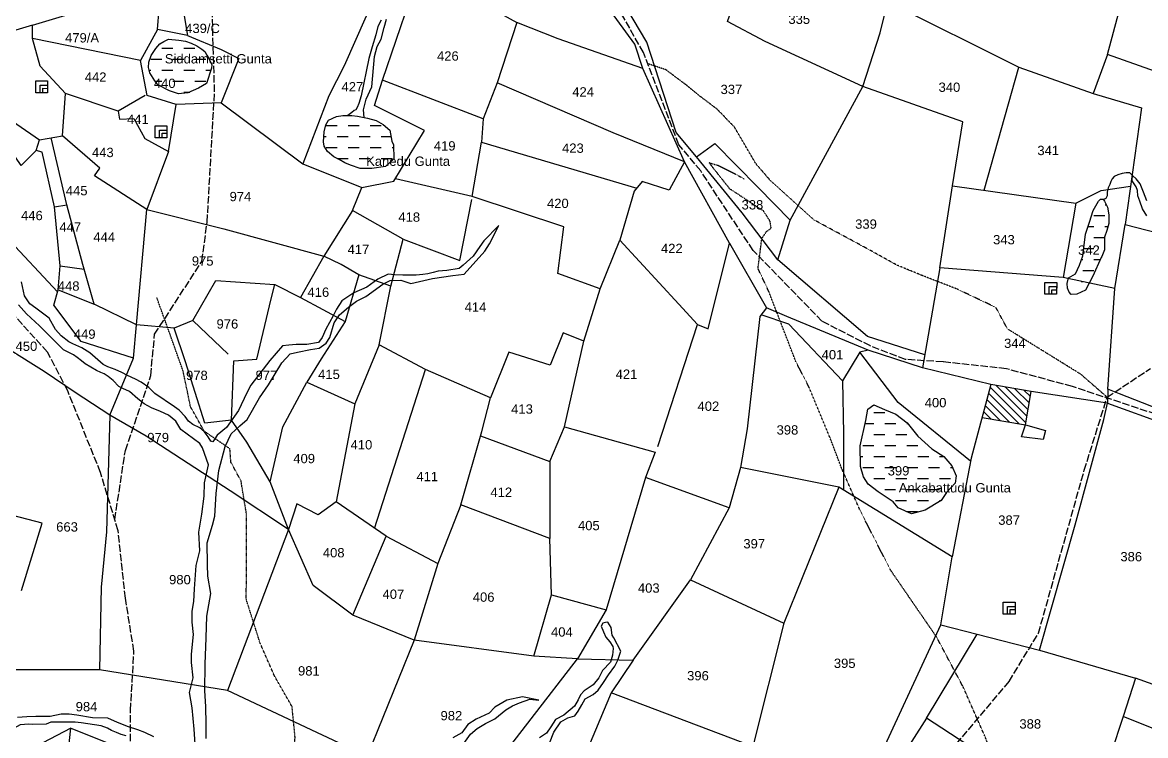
# Model space of a CAD drawing. Header units: inches. Extents: x 339104 to 349025, y 1581789 to 1595836.
# Drawn here: x 345048 to 346856, y 1588826 to 1589974 of the extents above; entities that cross this region are included whole.
import ezdxf

# ---------------------------------------------------------------- set-up
doc = ezdxf.new("R2010")
doc.units = ezdxf.units.IN
doc.header["$MEASUREMENT"] = 0
doc.linetypes.add('ACAD_ISO02W100', pattern=[15, 12, -3])
doc.linetypes.add('ACAD_ISO07W100', pattern=[3, 0, -3])
for name, color, linetype in [('CARTTRACK', 30, 'ACAD_ISO02W100'), ('NALA', 4, 'Continuous'), ('SQUAREWELL', 5, 'Continuous'), ('SURVEY_BND', 7, 'Continuous'), ('SURVEY_NO', 7, 'Continuous'), ('VILLAGE_AREA', 1, 'Continuous'), ('WATER_BODY', 4, 'Continuous')]:
    doc.layers.add(name, color=color, linetype=linetype)
doc.layers.add('FOOTPATH', color=150, linetype='ACAD_ISO07W100', lineweight=30)
doc.styles.get("Standard").update_dxf_attribs({"font": 'arial.ttf'})
pattern_1 = [(359.82225, (338569.871, 1581897.787), (17.720766, 17.611155), [17.666045, -17.666045])]

msp = doc.modelspace()

# ---------------------------------------------------------------- hatches: boundary and pattern name
at = {"layer": 'VILLAGE_AREA'}
h = msp.add_hatch(dxfattribs=at)
h.set_pattern_fill('ANSI31', color=256, scale=70.664181, angle=89.8223, style=0)
h.set_pattern_definition([(134.82225, (338569.871, 1581897.7874), (-6.265237, -6.2264835), [])])
h.paths.add_polyline_path([(346672.1, 1589380), (346607.4, 1589391.3), (346593.1, 1589338.3), (346662.9, 1589326.6)])
at = {"layer": 'WATER_BODY'}
h = msp.add_hatch(dxfattribs=at)
h.set_pattern_fill('DASH', color=256, scale=141.328361, angle=-0.1777, style=0)
h.set_pattern_definition(pattern_1)
h.paths.add_polyline_path([(345255.2, 1589921), (345251.3, 1589910.1), (345251.1, 1589901.3), (345253.1, 1589893), (345261.1, 1589880.3), (345265.9, 1589873.5), (345285, 1589863.9), (345299.2, 1589859.3), (345314.1, 1589860.5), (345331.3, 1589868.5), (345344.2, 1589875.8), (345352.3, 1589900.5), (345352.9, 1589905.8), (345348.3, 1589915.9), (345344.8, 1589921.2), (345341.8, 1589927.5), (345337, 1589931.3), (345329, 1589936.4), (345319.6, 1589940.9), (345310.5, 1589943.8), (345299.9, 1589945.8), (345283.3, 1589946.9), (345275.7, 1589943.6), (345269.1, 1589939.8), (345263, 1589932)])
h.paths.add_polyline_path([(345271.7, 1589902.3), (345526.3, 1589901.5), (345526.4, 1589934.4), (345271.8, 1589935.2)], flags=9)
h.paths.add_polyline_path([(345250.6, 1589859), (345351, 1589858.7), (345351.1, 1589912.8), (345250.7, 1589913.1)], flags=9)
h = msp.add_hatch(dxfattribs=at)
h.set_pattern_fill('DASH', color=256, scale=141.328361, angle=-0.1777, style=0)
h.set_pattern_definition(pattern_1)
h.paths.add_polyline_path([(346797.4, 1589664.6), (346794.9, 1589676.7), (346790.5, 1589686.5), (346788.1, 1589689.4), (346783.9, 1589689.6), (346780.4, 1589686.5), (346772.1, 1589671.2), (346765.9, 1589652.5), (346759.6, 1589633.2), (346755.3, 1589598.3), (346749.9, 1589583.4), (346743.4, 1589569.7), (346732.1, 1589562.9), (346731.8, 1589561.6), (346765.6, 1589554.5), (346771.4, 1589565.7), (346785.1, 1589595.7), (346786, 1589597.2), (346790.1, 1589608), (346790.3, 1589628.7), (346793.9, 1589639), (346797.4, 1589650.2)])
h.paths.add_polyline_path([(346489.8, 1589308.1), (346472.8, 1589329.4), (346454.1, 1589343.5), (346435.8, 1589351.3), (346418.8, 1589358.5), (346409.4, 1589351.8), (346405.9, 1589333.1), (346396.8, 1589292.7), (346397.2, 1589259.4), (346402.2, 1589242.7), (346409.9, 1589230.8), (346425.6, 1589218.8), (346450.2, 1589202.6), (346458.3, 1589192.8), (346479.6, 1589183.4), (346501.7, 1589189.2), (346527.4, 1589204.5), (346535.9, 1589217.3), (346549.6, 1589232.6), (346551.3, 1589244.1), (346544.6, 1589260.3), (346531.4, 1589275.6), (346512.3, 1589288)])
h.paths.add_polyline_path([(345628.8, 1589809.7), (345617.4, 1589816.1), (345603.7, 1589819.8), (345587.7, 1589823), (345578.6, 1589824.4), (345563.9, 1589824.5), (345553.4, 1589822.7), (345540.6, 1589816.8), (345536.4, 1589809), (345533.6, 1589798.1), (345532.7, 1589782.1), (345533.6, 1589774.8), (345539, 1589766.5), (345549.1, 1589757.8), (345557.7, 1589753.2), (345567.3, 1589748.2), (345576, 1589744.5), (345591.6, 1589738.9), (345610.3, 1589738.9), (345632.7, 1589742), (345646, 1589754.3), (345645.7, 1589777.2), (345642.9, 1589783.1), (345639.3, 1589800.5)])
h.paths.add_polyline_path([(346738.8, 1589590.6), (346835, 1589590.3), (346835.2, 1589644.1), (346739, 1589644.4)], flags=9)
h.paths.add_polyline_path([(346448.7, 1589208.6), (346874.9, 1589163.2), (346880.7, 1589218.4), (346454.6, 1589263.8)], flags=9)
h.paths.add_polyline_path([(346432.1, 1589235.2), (346528.4, 1589234.9), (346528.5, 1589288.9), (346432.3, 1589289.2)], flags=24)
h.paths.add_polyline_path([(345592.1, 1589733.2), (345913.4, 1589732.2), (345913.6, 1589787.7), (345592.3, 1589788.7)], flags=9)

# ---------------------------------------------------------------- linework, layer by layer
at = {"layer": 'CARTTRACK'}
for points in [[(345196.6, 1589173.8), (345213.7, 1589285.1), (345254.6, 1589405.6), (345260.7, 1589472.1), (345336.9, 1589589.5), (345345.5, 1589652.7), (345357.3, 1589862.4), (345353.8, 1589982.8), (345342.4, 1590098.9)], [(346873.5, 1589343.3), (346738.7, 1589388.1), (346632.3, 1589416.6), (346530.6, 1589427.6), (346469.7, 1589431.8), (346413.6, 1589453.3), (346335.4, 1589493), (346224.6, 1589607), (346140.2, 1589735), (346105, 1589777.3), (346048.1, 1589925.5), (346011, 1589990.5)], [(345221.4, 1588742.2), (345222, 1588866.8), (345227.5, 1588962.3), (345213.8, 1589047.4), (345202, 1589156), (345173.6, 1589249.6), (345121, 1589380.9), (345088.1, 1589443.5), (345032.5, 1589505.1)], [(346532.4, 1588789.8), (346636.7, 1588913.2), (346684, 1588991), (346757.7, 1589253.2), (346794.5, 1589370.9), (346864.2, 1589417.1)]]:
    msp.add_lwpolyline(points, dxfattribs=at)
at = {"layer": 'FOOTPATH', "ltscale": 0.0001}
for points in [[(346794.5, 1589370.9), (346752.1, 1589407.8), (346634.1, 1589480.7), (346615.6, 1589515.2), (346552.4, 1589545.1), (346496.7, 1589566.7), (346455.8, 1589583.5), (346412.1, 1589607.8), (346322, 1589656.4), (346253.1, 1589718.7), (346229, 1589746.6), (346194.7, 1589805.3), (346166.9, 1589834.2), (346137.2, 1589856.6), (346116.8, 1589873.4), (346084.3, 1589897.7), (346054.9, 1589907.6)], [(346293.4, 1589428), (346249.7, 1589541.2), (346232.4, 1589577.9), (346238.6, 1589626.5), (346246.3, 1589637.8), (346253.6, 1589643), (346251.6, 1589654.7), (346241.2, 1589670.6), (346187.1, 1589706), (346162.2, 1589737.3), (346153.9, 1589748.1), (346167.7, 1589744.2), (346192.3, 1589732.1), (346210, 1589722.3)], [(345379.2, 1588436.9), (345394.6, 1588501.2), (345418, 1588575.2), (345441.8, 1588648.2), (345460.5, 1588704.3), (345480.2, 1588752.6), (345487, 1588823.2), (345482.1, 1588872.8), (345453.7, 1588922.4), (345430.7, 1588975), (345408.4, 1589045.2), (345408.7, 1589144.8), (345408.8, 1589181.8), (345400, 1589235.9), (345383.5, 1589266.5), (345382, 1589287.8), (345340.8, 1589315.9), (345318.6, 1589355.6), (345306.7, 1589412.8), (345285.3, 1589472.9), (345264.5, 1589530.6)], [(347193.2, 1587956.9), (347137.2, 1588017.7), (347040.3, 1588168), (346968.5, 1588275.7), (346888.8, 1588387.2), (346800, 1588494.3), (346775.3, 1588526.5), (346691.5, 1588633.9), (346650.3, 1588707.9), (346626.5, 1588754.1), (346597, 1588826.8), (346562.6, 1588904.8), (346519.9, 1588984.9), (346446, 1589092.3), (346397.5, 1589187), (346367.1, 1589256.3), (346348.3, 1589305.8), (346314.7, 1589386.7), (346293.4, 1589428)]]:
    msp.add_lwpolyline(points, dxfattribs=at)
at = {"layer": 'NALA'}
for points in [[(345625.5, 1589977.7), (345620.3, 1589967.3), (345617.2, 1589954.3), (345610.9, 1589934.6), (345605.6, 1589916), (345593.6, 1589856.2), (345589.8, 1589843.6), (345586.9, 1589837.2), (345584.6, 1589833.2), (345582.2, 1589832.1), (345578.6, 1589829.1), (345571.7, 1589824.5)], [(345598, 1589820.9), (345597.2, 1589833.2), (345601.5, 1589850.8), (345610.6, 1589870.2), (345614.7, 1589919.5), (345619.4, 1589935.2), (345625.4, 1589947.3), (345630.2, 1589966), (345634, 1589979.2)], [(346858.4, 1589662.8), (346851.7, 1589674), (346847.4, 1589686.4), (346844.2, 1589694.8), (346843.3, 1589703.7), (346841.2, 1589709.6), (346837.1, 1589715.7), (346835, 1589719.2), (346835, 1589723), (346836, 1589727.2), (346831.2, 1589732.1), (346825.2, 1589732.2), (346819, 1589730.7), (346811.7, 1589729), (346806, 1589726), (346802.6, 1589722.1), (346800.3, 1589718.3), (346798.8, 1589713.4), (346796.3, 1589707.8), (346794.8, 1589700.7), (346794.8, 1589695), (346792.3, 1589690.5), (346788.5, 1589688.9)], [(346858.4, 1589686.7), (346853.1, 1589701.1), (346847.8, 1589714.2), (346841.1, 1589722.6), (346836, 1589727.2)], [(345343.7, 1588821.4), (345344, 1588844.6), (345343.3, 1588873), (345341.6, 1588898.5), (345342.2, 1588941.2), (345343.7, 1588983.8), (345345.1, 1589018.3), (345351.2, 1589054.7), (345346.3, 1589082.6), (345346.1, 1589101.8), (345345.5, 1589136.6), (345353.9, 1589165), (345358, 1589179.3), (345359.7, 1589216.1), (345364.2, 1589252.9), (345374.3, 1589291.5), (345384.3, 1589312.1), (345398, 1589324.6), (345410, 1589334.9), (345429.4, 1589369.8), (345444.4, 1589390.7), (345465.8, 1589426.1), (345479.1, 1589440.7), (345490.8, 1589443.3), (345511.7, 1589447.7), (345525.7, 1589450), (345537, 1589457.9), (345543, 1589467.2), (345549.7, 1589490.4), (345558.7, 1589503.3), (345573.1, 1589515.9), (345586, 1589525.4), (345601.1, 1589533.2), (345628.1, 1589552.6), (345640, 1589558.9), (345657, 1589559.5), (345673.6, 1589553.8), (345708.1, 1589561.7), (345741, 1589566.6), (345759, 1589568.8), (345792.4, 1589606.1), (345799.8, 1589617.7), (345815.1, 1589647.2), (345791.1, 1589622.4), (345784.5, 1589613.4), (345773.8, 1589597.9), (345757.4, 1589583.2), (345751.4, 1589578.2), (345731.5, 1589574.6), (345717.5, 1589573.7), (345709.2, 1589571.7), (345700.6, 1589569.7), (345692.6, 1589568.1), (345682, 1589567.1), (345674.6, 1589567.2), (345660.7, 1589567.2), (345647.4, 1589567.6), (345636.8, 1589568.9), (345620.2, 1589560.7), (345602.5, 1589548.1), (345581.8, 1589538.8), (345562.4, 1589525.9), (345553.4, 1589512.3), (345548.1, 1589502.1), (345536.7, 1589480.5), (345530.7, 1589466.9), (345524.7, 1589459), (345505.8, 1589455.7), (345488.5, 1589455.8), (345476.9, 1589454.8), (345466.6, 1589453.5), (345446.2, 1589429.7), (345415.8, 1589390.5), (345409.1, 1589377.9), (345395.8, 1589349.7), (345376.4, 1589322.2), (345361.4, 1589309.8), (345358, 1589303.9), (345354.4, 1589298.9), (345351.4, 1589300.2), (345346.8, 1589307.2), (345340.8, 1589315.9), (345333.5, 1589321.5), (345322.2, 1589326.9), (345315.3, 1589332.5), (345309.7, 1589339.8), (345300.1, 1589349.8), (345292.8, 1589355.2), (345260.9, 1589377), (345251.3, 1589386.3), (345239.3, 1589395.3), (345230.1, 1589399.9), (345217.1, 1589405.6), (345207.8, 1589410.6), (345197.2, 1589415.3), (345185.6, 1589420), (345178, 1589423.7), (345156.7, 1589442.1), (345143.8, 1589450.1), (345129.2, 1589456.5), (345122.9, 1589460.1), (345110.3, 1589469.8), (345101, 1589479.8), (345091.1, 1589498.1), (345069.6, 1589514.4), (345059.9, 1589521.4), (345051.2, 1589534.2), (345046.3, 1589556.5)], [(345327.2, 1588796.5), (345324.4, 1588836.8), (345321, 1588871.1), (345317.1, 1588895.4), (345322.7, 1588919), (345320, 1588943.7), (345320.1, 1588957.3), (345323.3, 1588989), (345321, 1589009), (345321.1, 1589026.5), (345323.9, 1589042.1), (345325.2, 1589062.4), (345327.7, 1589099.9), (345333.8, 1589123.8), (345331.9, 1589153.8), (345336.7, 1589182.5), (345340.8, 1589211.6), (345341.3, 1589233.1), (345347.4, 1589261.9), (345337.9, 1589289.4), (345333.5, 1589296.2), (345303, 1589318.9), (345295.1, 1589332.1), (345283.1, 1589341.7), (345270.4, 1589347.8), (345256, 1589353.8), (345244, 1589360.2), (345233.7, 1589368.2), (345220.5, 1589379.9), (345209.7, 1589384.7), (345203.4, 1589388.3), (345193.8, 1589397.9), (345186.2, 1589404.3), (345179.5, 1589408.3), (345174.3, 1589410.7), (345167.1, 1589413.9), (345148.7, 1589424.8), (345142.8, 1589429.2), (345136, 1589434.8), (345130, 1589438.8), (345114.1, 1589447.2), (345075.2, 1589485.9), (345054.5, 1589505.1), (345041.7, 1589519.5)], [(345896.5, 1588813.8), (345903.7, 1588831.7), (345915.1, 1588848.1), (345926.2, 1588854.9), (345937.5, 1588858), (345942.8, 1588865.6), (345948.9, 1588875.8), (345953.9, 1588885.5), (345966.8, 1588892.2), (345975, 1588899.3), (345983.5, 1588911.9), (345991.7, 1588924.2), (346001.7, 1588938.1), (346006.8, 1588947.5), (346011.3, 1588962), (346000, 1588983.7), (345997.4, 1588987.9), (345995.9, 1589000.3), (345990.6, 1589009), (345986.7, 1589008.5), (345982.5, 1589006.9), (345979.6, 1589002.5), (345983.8, 1588993.2), (345987.4, 1588984.6), (345994, 1588976.9), (345998.7, 1588969.5), (345999.2, 1588966.4), (345998.1, 1588955.9), (345994.7, 1588944.6), (345982.2, 1588931.1), (345976.1, 1588919), (345967.1, 1588908), (345952.6, 1588898), (345946.8, 1588891.7), (345942.6, 1588883.6), (345936.8, 1588873.6), (345919.6, 1588859.1), (345906.4, 1588852), (345899, 1588840.5), (345891.8, 1588830), (345880.5, 1588822.4)], [(345758.8, 1588813.5), (345769.3, 1588828.5), (345780.4, 1588837.4), (345793.6, 1588845.5), (345808.6, 1588853.3), (345826.1, 1588867.6), (345837.2, 1588873.9), (345848.5, 1588879.1), (345864.9, 1588884.8), (345879.3, 1588883.2), (345853, 1588888.8), (345827.8, 1588883.4), (345808.5, 1588871.9), (345799.3, 1588862.2), (345778.7, 1588852.8), (345765.3, 1588843.9), (345755.7, 1588830.5), (345741.2, 1588822.5)], [(345039.9, 1588856), (345054.9, 1588857.2), (345069.6, 1588857.3), (345092.7, 1588857.5), (345110.2, 1588861.1), (345123, 1588861.4), (345135.6, 1588859.4), (345160.9, 1588855.3), (345185.1, 1588854.8), (345200.4, 1588847.7), (345218.2, 1588840.6), (345233, 1588836.2), (345244.4, 1588831.6), (345258.8, 1588824.6)], [(345214.9, 1588825.8), (345206.8, 1588827.9), (345199.3, 1588831.3), (345191.6, 1588834.3), (345184.8, 1588838.1), (345174.7, 1588842), (345142.4, 1588846.8), (345132.6, 1588847.7), (345114.5, 1588848), (345093.9, 1588848), (345086.2, 1588844.7), (345064, 1588844.3), (345058.1, 1588844.8), (345044.3, 1588843.7), (345028.5, 1588834.9), (345004.4, 1588830.9), (344977.3, 1588832.7), (344969, 1588832.5), (344960.8, 1588832), (344952.7, 1588830), (344938.6, 1588825.6)]]:
    msp.add_lwpolyline(points, dxfattribs=at)
at = {"layer": 'SQUAREWELL'}
for points in [[(345069.4, 1589880), (345088.4, 1589880), (345088.4, 1589860.9), (345069.3, 1589861)], [(345076.3, 1589873.2), (345088.4, 1589873.2), (345088.4, 1589860.9), (345076.3, 1589861)], [(345080.7, 1589868.1), (345088.4, 1589868), (345088.4, 1589860.9), (345080.7, 1589861)], [(345261.6, 1589807.6), (345280.7, 1589807.5), (345280.6, 1589788.5), (345261.6, 1589788.6)], [(345268.6, 1589800.8), (345280.7, 1589800.7), (345280.6, 1589788.5), (345268.5, 1589788.5)], [(345272.9, 1589795.6), (345280.6, 1589795.6), (345280.6, 1589788.5), (345272.9, 1589788.5)], [(346694.2, 1589555.7), (346713.3, 1589555.7), (346713.2, 1589536.7), (346694.2, 1589536.7)], [(346701.2, 1589548.9), (346713.2, 1589548.9), (346713.2, 1589536.7), (346701.1, 1589536.7)], [(346705.5, 1589543.8), (346713.2, 1589543.8), (346713.2, 1589536.7), (346705.5, 1589536.7)], [(346627.3, 1589040.9), (346646.4, 1589040.8), (346646.3, 1589021.8), (346627.3, 1589021.8)], [(346634.3, 1589034.1), (346646.3, 1589034), (346646.3, 1589021.8), (346634.2, 1589021.8)], [(346638.6, 1589028.9), (346646.3, 1589028.9), (346646.3, 1589021.8), (346638.6, 1589021.8)]]:
    msp.add_lwpolyline(points, close=True, dxfattribs=at)
at = {"layer": 'SURVEY_BND'}
for points in [[(346046.8, 1589900), (346034.2, 1589939.1), (345936.9, 1590072.5), (345835.2, 1590193.6), (345805.1, 1590247.8), (345810.8, 1590267), (345889.5, 1590175.1), (345963.9, 1590093.4)], [(345406.6, 1590191.5), (345298.9, 1590042.6), (345313.9, 1589953.1), (345367.7, 1589930.3), (345396.5, 1589915.9), (345367.8, 1589844.4), (345499.7, 1589746.3)], [(346795.4, 1589922.4), (346827.8, 1590044.7), (346850.7, 1590117)], [(346133.2, 1589757.6), (346100.4, 1589797), (346053.3, 1589942.3), (345963.9, 1590093.4)], [(346401.1, 1589870.8), (346243.7, 1589943.3), (346183.5, 1589975.4), (346221.4, 1590083.1), (346441.5, 1590007)], [(345313.9, 1589953.1), (345265.2, 1589962.7), (345270.9, 1590029.9), (345298.9, 1590042.6)], [(345789.8, 1589818.9), (345627.7, 1589881), (345671.6, 1590010.7), (345701.7, 1590053.1), (345843.9, 1589973.8)], [(345265.2, 1589962.7), (345237.9, 1589913), (345064.1, 1589948), (345064.1, 1589969.7), (345205.2, 1590012.5), (345270.9, 1590029.9)], [(345618.3, 1590022.5), (345566, 1589904), (345541.1, 1589855.8), (345499.7, 1589746.3), (345594.5, 1589708.4), (345646, 1589718.6), (345695.2, 1589800), (345614.7, 1589840.3), (345627.7, 1589881)], [(346545.8, 1589711), (346562, 1589814.3), (346401.1, 1589870.8), (346429.3, 1589957.4), (346441.5, 1590007), (346652.4, 1589902.1)], [(345064.1, 1589969.7), (344948.5, 1589935.5), (344994.7, 1589840.6), (345075.4, 1589785.2), (345112.6, 1589791.7), (345117.2, 1589859.9), (345076.3, 1589903.7), (345064.1, 1589948)], [(346114, 1589749.6), (346046.8, 1589900), (345910.6, 1589947.7), (345843.9, 1589973.8), (345812.3, 1589876.8)], [(345367.8, 1589844.4), (345295.6, 1589841.9), (345249, 1589856.5), (345237.9, 1589913)], [(347116, 1589719.6), (347148.3, 1589797.5), (346795.4, 1589922.4), (346772.3, 1589859.8), (346849.8, 1589836.7), (346823.5, 1589649)], [(346596.4, 1589703.9), (346652.4, 1589902.1), (346772.3, 1589859.8)], [(346114, 1589749.6), (345999.2, 1589796.3), (345812.3, 1589876.8), (345789.8, 1589818.9), (345787.3, 1589781.1)], [(345245.7, 1589856.6), (345202.3, 1589831.1), (345117.2, 1589859.9)], [(346500.9, 1589439.3), (346408.5, 1589468.8), (346264.3, 1589592.1), (346284.1, 1589655.8), (346401.1, 1589870.8)], [(345070.2, 1589768.1), (345045.8, 1589743.9), (344988.6, 1589827.7), (344994.7, 1589840.6)], [(345202.3, 1589831.1), (345204.1, 1589818.2), (345227.4, 1589819.4), (345245.2, 1589787.2), (345283.3, 1589766.5), (345295.6, 1589841.9)], [(345099.7, 1589677.2), (345079.8, 1589765.1), (345070.2, 1589768.1), (345075.4, 1589785.2)], [(345231.4, 1589487.4), (345163.7, 1589520.6), (345145.1, 1589584.5), (345119.4, 1589680.6), (345094.4, 1589788.5)], [(345248.5, 1589672.9), (345164.1, 1589727.1), (345172.6, 1589739.6), (345112.6, 1589791.7)], [(345283.3, 1589766.5), (345248.5, 1589672.9), (345372.3, 1589642), (345533.5, 1589598.1)], [(345978.3, 1589545.4), (345909.9, 1589569.9), (345919.7, 1589644.9), (345772.3, 1589693.8), (345787.3, 1589781.1), (346037.2, 1589707.3)], [(346264.3, 1589592.1), (346206.8, 1589667.6), (346133.2, 1589757.6), (346162.7, 1589779.1), (346232.7, 1589708.2), (346284.1, 1589655.8)], [(346186.6, 1589618.7), (346114, 1589749.6), (346089.4, 1589704.2), (346045.7, 1589717.8), (346033.2, 1589702.3), (346009.9, 1589623.4), (346104.9, 1589520.7), (346134.7, 1589487.7)], [(345772.3, 1589693.8), (345648.4, 1589722.5)], [(345579.4, 1589671.6), (345594.5, 1589708.4)], [(346525, 1589578.9), (346545.8, 1589711), (346744.2, 1589683), (346723.8, 1589563.3)], [(346744.2, 1589683), (346785.2, 1589703.5), (346832.1, 1589710.3)], [(345108.6, 1589582.3), (345099.7, 1589677.2), (345119.4, 1589680.6)], [(345660.8, 1589625.4), (345752, 1589591.1), (345771.5, 1589689.1)], [(345322.5, 1589494.1), (345292.1, 1589481.8), (345231.4, 1589487.4), (345248.5, 1589672.9)], [(345641.1, 1589549.7), (345660.8, 1589625.4), (345579.4, 1589671.6), (345533.5, 1589598.1)], [(346795.7, 1589383.8), (346806.7, 1589545.9), (346823.5, 1589649), (346996.5, 1589604.1), (347072.9, 1589586.9)], [(345022.7, 1589504.3), (345021.4, 1589629.5), (345104.6, 1589540.4)], [(345951.8, 1589461.3), (345978.3, 1589545.4), (346009.9, 1589623.4)], [(346071.3, 1589291.5), (346134.7, 1589487.7), (346152.3, 1589480.8), (346186.6, 1589618.7), (346245.9, 1589514.5), (346235.2, 1589500.7), (346214.7, 1589319.8), (346204, 1589257.5)], [(345589.4, 1589567.8), (345561.4, 1589584.6), (345533.5, 1589598.1), (345495.6, 1589531.5)], [(345105.6, 1589543.7), (345108.6, 1589582.3), (345147.2, 1589577.2)], [(345622.3, 1589455.2), (345641.1, 1589549.7), (345589.4, 1589567.8), (345567.5, 1589492.7)], [(346806.7, 1589545.9), (346723.8, 1589563.3), (346525, 1589578.9), (346497.3, 1589418.2)], [(345379.4, 1589439.9), (345322.5, 1589494.1), (345359.5, 1589558.9), (345454.6, 1589552.3)], [(345447.1, 1589234.4), (345409.4, 1589298.3), (345384.6, 1589333.8), (345388.3, 1589429.3), (345425.1, 1589432.1), (345448.5, 1589529.4), (345454.6, 1589552.3), (345495.6, 1589531.5), (345567.5, 1589492.7), (345529, 1589432.5), (345506, 1589394.8)], [(345226.9, 1589433.8), (345142.3, 1589460.5), (345098.4, 1589519), (345105.6, 1589543.7), (345163.7, 1589520.6)], [(346410, 1589446.6), (346279, 1589500.5), (346245.9, 1589514.5)], [(346368.5, 1589397), (346281.9, 1589488.6), (346237.5, 1589503.7)], [(345188.9, 1589341.9), (345226.9, 1589433.8), (345231.4, 1589487.4)], [(345384.6, 1589333.8), (345341.6, 1589329.3), (345310.4, 1589427.6), (345292.1, 1589481.8)], [(345188.9, 1589341.9), (345133.1, 1589378.5), (345082.7, 1589412.5), (345025.7, 1589448), (344981.7, 1589459.3)], [(345897.3, 1589267.6), (345920.6, 1589323.3), (345951.8, 1589461.3), (345918.6, 1589474.6), (345897.8, 1589422.6), (345831.3, 1589443.5), (345801.6, 1589370.1)], [(345614.9, 1589159.8), (345696.8, 1589415.5), (345622.3, 1589455.2), (345583.1, 1589360.1)], [(346574.5, 1589267.8), (346458.2, 1589362.6), (346396.5, 1589443.2), (346368.5, 1589397), (346370.3, 1589312.3), (346370.2, 1589221.6)], [(346607.4, 1589391.3), (346497.3, 1589418.2), (346410, 1589446.6), (346396.5, 1589443.2)], [(345754.1, 1589197.5), (345787.6, 1589315.6), (345801.6, 1589370.1), (345696.8, 1589415.5)], [(345476.4, 1589157.7), (345447.1, 1589234.4), (345467.5, 1589323.3), (345506, 1589394.8), (345583.1, 1589360.1), (345553.3, 1589202.4)], [(346685.7, 1588963.8), (346743.3, 1589165.4), (346789.1, 1589335.1), (346795.2, 1589361.2), (346672.1, 1589380), (346607.4, 1589391.3), (346575.5, 1589272.9), (346545, 1589114.1)], [(346985.1, 1589292.5), (346980.2, 1589311.3), (346814.3, 1589376.4), (346795.7, 1589383.8), (346795.2, 1589361.2)], [(346795.2, 1589361.2), (346985.1, 1589292.5), (346958.3, 1589139.5), (346895.7, 1588961)], [(345476.4, 1589157.7), (345382.3, 1589220.4), (345247.1, 1589307.9), (345188.9, 1589341.9), (345183.2, 1589154.4), (345174.6, 1589065.1), (345172, 1588932.2)], [(345920.6, 1589323.3), (346066.9, 1589282.6), (346051.4, 1589241.5)], [(345785.7, 1589308.8), (345897.3, 1589267.6), (345897.3, 1589143.2)], [(346186, 1589192.6), (346051.4, 1589241.5), (345987.7, 1589028.4), (345941.5, 1588949.5)], [(346362.7, 1589226.2), (346204, 1589257.5), (346186, 1589192.6), (346123.8, 1589076.7)], [(345046.3, 1589059.6), (345079.9, 1589168.1), (345032.4, 1589180.4), (345026.7, 1589219.4), (344980.9, 1589227.1), (344939.1, 1589094)], [(346526.9, 1589004.6), (346545, 1589114.1), (346362.7, 1589226.2), (346274, 1589006.9)], [(345633.5, 1589147), (345553.3, 1589202.4), (345523.9, 1589181.4), (345490, 1589199.3), (345476.4, 1589157.7)], [(345899.6, 1589052.8), (345897.3, 1589143.2), (345754.1, 1589197.5), (345716.8, 1589103.1), (345678.5, 1588979.8)], [(345678.5, 1588979.8), (345580, 1589019.8), (345515.9, 1589067.9), (345476.4, 1589157.7), (345378.4, 1588898.9)], [(345580, 1589019.8), (345633.5, 1589147), (345716.8, 1589103.1)], [(346031.5, 1588947.4), (346123.8, 1589076.7), (346274, 1589006.9), (346224.3, 1588808.8)], [(345871.6, 1588954.1), (345899.6, 1589052.8), (345987.7, 1589028.4)], [(346172.5, 1588261.9), (346243.6, 1588481.6), (346263.7, 1588538.5), (346413.7, 1588759.6), (346526.9, 1589004.6), (346585.4, 1588989.7)], [(346503.6, 1588854.2), (346585.4, 1588989.7), (346685.7, 1588963.8), (346840.4, 1588918.8)], [(345895.6, 1588637.7), (345792.6, 1588756.5), (345603.1, 1588793.3), (345378.4, 1588898.9), (345172, 1588932.2), (345007.8, 1588931.9), (344751.8, 1588981.9), (344689.6, 1588844.4)], [(345941.5, 1588949.5), (345871.6, 1588954.1), (345678.5, 1588979.8), (345603.1, 1588793.3)], [(347038.9, 1588908.2), (346895.7, 1588961), (346868.8, 1588908.2), (346840.4, 1588918.8), (346820.4, 1588857.2)], [(345792.6, 1588756.5), (345941.5, 1588949.5), (346031.5, 1588947.4), (345996, 1588894.8)], [(346224.3, 1588808.8), (345996, 1588894.8), (345922.8, 1588721.4), (345895.6, 1588637.7)], [(346737.5, 1588474.5), (346753.8, 1588545.4), (346650.9, 1588637.2), (346630.3, 1588771.4), (346503.6, 1588854.2), (346409, 1588706.3), (346344.8, 1588608.8)], [(346753.8, 1588545.4), (346907.1, 1588594.1), (346990.6, 1588789), (346820.4, 1588857.2), (346800.4, 1588797), (346836.4, 1588782), (346812.2, 1588723.5), (346630.3, 1588771.4)], [(345106.1, 1588654.1), (345125.9, 1588838.4), (344979.7, 1588762.1), (344843.9, 1588769.6)], [(345125.9, 1588838.4), (345382.1, 1588736.3), (345475.6, 1588696.7), (345574.8, 1588661.5), (345558.3, 1588596.9), (345397.8, 1588649.2), (345257.6, 1588692.4), (345106.1, 1588654.1)]]:
    msp.add_lwpolyline(points, dxfattribs=at)
at = {"layer": 'VILLAGE_AREA'}
for points in [[(346593.1, 1589338.3), (346662.9, 1589326.6), (346672.1, 1589380)], [(346662.9, 1589326.6), (346695.4, 1589317.2), (346691.4, 1589303), (346656.5, 1589307.1), (346662.9, 1589326.6)]]:
    msp.add_lwpolyline(points, dxfattribs=at)
at = {"layer": 'WATER_BODY'}
for points in [[(345352.3, 1589900.5), (345344.2, 1589875.8), (345331.3, 1589868.5), (345314.1, 1589860.5), (345299.2, 1589859.3), (345285, 1589863.9), (345265.9, 1589873.5), (345261.1, 1589880.3), (345253.1, 1589893), (345251.1, 1589901.3), (345251.3, 1589910.1), (345255.2, 1589921), (345263, 1589932), (345269.1, 1589939.8), (345275.7, 1589943.6), (345283.3, 1589946.9), (345299.9, 1589945.8), (345310.5, 1589943.8), (345319.6, 1589940.9), (345329, 1589936.4), (345337, 1589931.3), (345341.8, 1589927.5), (345344.8, 1589921.2), (345348.3, 1589915.9), (345352.9, 1589905.8)], [(345645.7, 1589777.2), (345646, 1589754.3), (345632.7, 1589742), (345610.3, 1589738.9), (345591.6, 1589738.9), (345576, 1589744.5), (345567.3, 1589748.2), (345557.7, 1589753.2), (345549.1, 1589757.8), (345539, 1589766.5), (345533.6, 1589774.8), (345532.7, 1589782.1), (345533.6, 1589798.1), (345536.4, 1589809), (345540.6, 1589816.8), (345553.4, 1589822.7), (345563.9, 1589824.5), (345578.6, 1589824.4), (345587.7, 1589823), (345603.7, 1589819.8), (345617.4, 1589816.1), (345628.8, 1589809.7), (345639.3, 1589800.5), (345642.9, 1589783.1)], [(346785.1, 1589595.7), (346771.4, 1589565.7), (346759.9, 1589543.3), (346746, 1589536.8), (346736.7, 1589536), (346733.2, 1589539.9), (346731, 1589546.5), (346730.1, 1589554.1), (346732.1, 1589562.9), (346743.4, 1589569.7), (346749.9, 1589583.4), (346755.3, 1589598.3), (346759.6, 1589633.2), (346765.9, 1589652.5), (346772.1, 1589671.2), (346780.4, 1589686.5), (346783.9, 1589689.6), (346788.1, 1589689.4), (346790.5, 1589686.5), (346794.9, 1589676.7), (346797.4, 1589664.6), (346797.4, 1589650.2), (346793.9, 1589639), (346790.3, 1589628.7), (346790.1, 1589608), (346786, 1589597.2)], [(346527.4, 1589204.5), (346501.7, 1589189.2), (346479.6, 1589183.4), (346458.3, 1589192.8), (346450.2, 1589202.6), (346425.6, 1589218.8), (346409.9, 1589230.8), (346402.2, 1589242.7), (346397.2, 1589259.4), (346396.8, 1589292.7), (346405.9, 1589333.1), (346409.4, 1589351.8), (346418.8, 1589358.5), (346435.8, 1589351.3), (346454.1, 1589343.5), (346472.8, 1589329.4), (346489.8, 1589308.1), (346512.3, 1589288), (346531.4, 1589275.6), (346544.6, 1589260.3), (346551.3, 1589244.1), (346549.6, 1589232.6), (346535.9, 1589217.3)]]:
    msp.add_lwpolyline(points, close=True, dxfattribs=at)

# ---------------------------------------------------------------- texts
at = {"layer": 'SURVEY_NO'}
for s, p in [('335', (346281.3, 1589971.7)), ('439/C', (345310, 1589957)), ('479/A', (345116.6, 1589941.8)), ('Siddamsetti Gunta', (345277.2, 1589908.1)), ('426', (345715.5, 1589912.5)), ('442', (345148.3, 1589878.6)), ('440', (345259.6, 1589868.6)), ('427', (345561.7, 1589863)), ('337', (346172.1, 1589858.8)), ('340', (346523.1, 1589862.3)), ('424', (345933.3, 1589854.8)), ('441', (345216.4, 1589810.7)), ('443', (345159.9, 1589757.3)), ('419', (345710.4, 1589767.9)), ('423', (345916.8, 1589764.2)), ('341', (346682.2, 1589760.5)), ('Kanedu Gunta', (345601.4, 1589743.2)), ('445', (345117.8, 1589695.8)), ('974', (345381.5, 1589686.3)), ('420', (345892.6, 1589675.4)), ('338', (346205.9, 1589673)), ('446', (345045.7, 1589655.8)), ('418', (345653.3, 1589653.3)), ('339', (346388.8, 1589642)), ('447', (345107.4, 1589637.1)), ('444', (345162.2, 1589621.2)), ('343', (346610.9, 1589616.9)), ('417', (345571.5, 1589601.3)), ('422', (346076.1, 1589602.8)), ('342', (346747.8, 1589600.1)), ('975', (345320.7, 1589582.6)), ('448', (345104.9, 1589542.3)), ('416', (345506.9, 1589532.4)), ('414', (345760, 1589508.4)), ('976', (345360.5, 1589481.3)), ('449', (345130.7, 1589464.9)), ('450', (345036.9, 1589445.4)), ('344', (346628.6, 1589450.1)), ('401', (346334.8, 1589431.8)), ('978', (345311.4, 1589398.5)), ('977', (345423.3, 1589398.7)), ('415', (345524.1, 1589400.1)), ('421', (346003.1, 1589400.4)), ('400', (346500.8, 1589354.6)), ('413', (345834.9, 1589344.3)), ('402', (346135, 1589348.9)), ('979', (345249, 1589298.4)), ('398', (346262.3, 1589310.7)), ('410', (345576.3, 1589286.8)), ('409', (345484.1, 1589264.6)), ('399', (346441.2, 1589244.9)), ('411', (345682.3, 1589235.7)), ('412', (345801.5, 1589210.4)), ('Ankabattudu Gunta', (346459, 1589217.6)), ('663', (345102.3, 1589154.6)), ('405', (345942.5, 1589156.8)), ('387', (346619.2, 1589165.5)), ('397', (346208.8, 1589127.5)), ('408', (345531.7, 1589113.1)), ('386', (346815.9, 1589106.7)), ('980', (345284.1, 1589069.7)), ('407', (345627.8, 1589046.3)), ('403', (346039, 1589056.2)), ('406', (345773.1, 1589041.6)), ('404', (345899.1, 1588985.5)), ('981', (345491.7, 1588922.9)), ('395', (346354.5, 1588935.1)), ('396', (346118.2, 1588915.1)), ('984', (345133.7, 1588865.3)), ('982', (345721.2, 1588850.8)), ('388', (346653.3, 1588837.5))]:
    msp.add_text(s, height=15, dxfattribs=at).set_placement(p)

doc.saveas('drawing.dxf')
